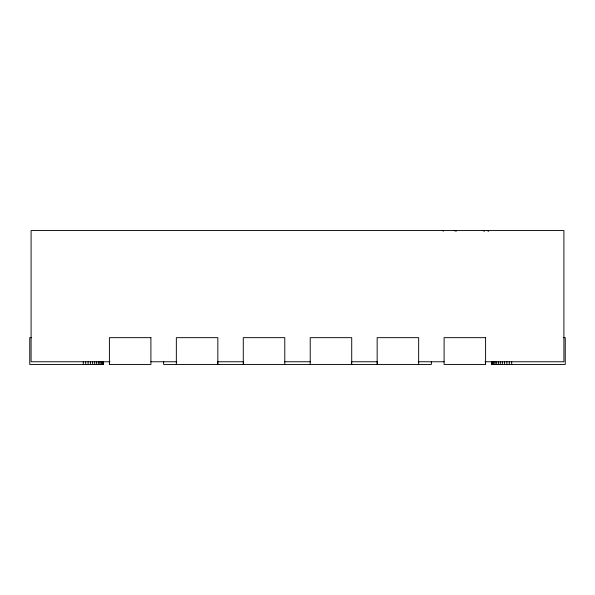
<?xml version="1.0" encoding="UTF-8"?>
<svg xmlns="http://www.w3.org/2000/svg" width="595" height="595" viewBox="0 0 595 595"><rect width="100%" height="100%" fill="white"/><g stroke="black" fill="none" stroke-linecap="round" stroke-linejoin="round"><path stroke-width="0.89" d="M31.595 337.663L29.75 337.663L29.75 364.438L103.381 364.438L103.381 361.671M563.405 337.663L565.25 337.663L565.25 364.438L491.619 364.438L491.619 361.671M109.993 361.76L31.089 361.76L31.089 230.562L563.911 230.562L563.911 361.76L485.007 361.76M150.833 361.76L176.827 361.76M217.666 361.76L243.66 361.76M284.507 361.76L310.493 361.76M351.34 361.76L377.334 361.76M418.173 361.76L444.168 361.76M453.896 230.562L456.32 231.165M442.249 230.562L443.639 231.053M487.268 230.562L488.688 231.269M483.051 230.562L484.404 231.262M511.7 361.671L511.7 364.438M509.283 361.671L509.283 364.438M506.895 361.671L506.895 364.438M504.582 361.671L504.582 364.438M502.366 361.671L502.366 364.438M500.291 361.671L500.291 364.438M498.387 361.671L498.387 364.438M496.669 361.671L496.669 364.438M495.174 361.671L495.174 364.438M493.917 361.671L493.917 364.438M492.92 361.671L492.92 364.438M492.199 361.671L492.199 364.438M491.768 361.671L491.768 364.438M485.446 361.671L485.446 364.438M431.375 361.671L431.375 364.438L163.625 364.438L163.625 361.671M418.657 364.438L418.657 337.663L377.156 337.663L377.156 364.438M377.304 361.671L377.304 364.438M351.719 364.438L351.719 337.663L310.218 337.663L310.218 364.438M351.571 361.671L351.571 364.438M284.782 364.438L284.782 337.663L243.281 337.663L243.281 364.438M243.429 361.671L243.429 364.438M217.844 364.438L217.844 337.663L176.343 337.663L176.343 364.438M217.696 361.671L217.696 364.438M109.554 361.671L109.554 364.438M103.233 361.671L103.233 364.438M102.801 361.671L102.801 364.438M102.08 361.671L102.08 364.438M101.083 361.671L101.083 364.438M99.826 361.671L99.826 364.438M98.331 361.671L98.331 364.438M96.613 361.671L96.613 364.438M94.709 361.671L94.709 364.438M92.634 361.671L92.634 364.438M90.418 361.671L90.418 364.438M88.105 361.671L88.105 364.438M85.717 361.671L85.717 364.438M83.3 361.671L83.3 364.438M150.907 337.663L109.406 337.663L109.406 364.438L150.907 364.438L150.907 337.663M485.594 337.663L444.093 337.663L444.093 364.438L485.594 364.438L485.594 337.663"/></g></svg>
